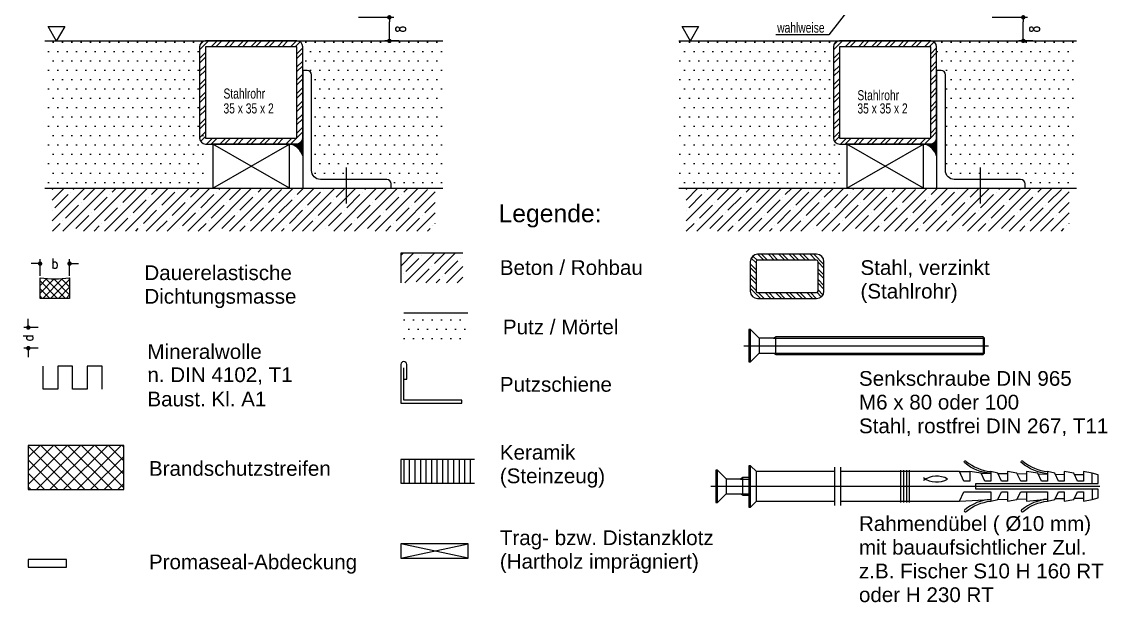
# Model space of a CAD drawing. Extents: x 13 to 197, y 21 to 259.
# Drawn here: x 12.9 to 197.1, y 20.8 to 119.3 of the extents above; entities that cross this region are included whole.
import ezdxf

# ---------------------------------------------------------------- set-up
doc = ezdxf.new("R2010")
doc.units = 0
doc.header["$LTSCALE"] = 6
doc.linetypes.add('AUSGEZOGEN', pattern=[0])
doc.linetypes.add('CENTER', pattern=[50.8, 31.75, -6.35, 6.35, -6.35])
doc.layers.get('0').update_dxf_attribs({"color": 4, "linetype": 'CONTINUOUS'})
doc.layers.get('Defpoints').update_dxf_attribs({"linetype": 'CONTINUOUS'})
for name, color, linetype in [('00TXT', 7, 'AUSGEZOGEN'), ('01TXT', 7, 'CONTINUOUS'), ('CENT_25', 2, 'CENTER'), ('CONST18', 3, 'AUSGEZOGEN'), ('CONST25', 2, 'CONTINUOUS'), ('CONST35', 7, 'CONTINUOUS'), ('DICHT_PAR', 3, 'CONTINUOUS'), ('LLMASSE', 7, 'AUSGEZOGEN'), ('TEXT', 7, 'CONTINUOUS')]:
    doc.layers.add(name, color=color, linetype=linetype)
doc.styles.add('SIM80S00', font='simplex.shx', dxfattribs={"width": 0.8})
doc.styles.add('SWISS', font='swiss.ttf')
doc.styles.add('SWISSCL', font='swisscl.ttf')
doc.styles.add('SWISSL', font='swissl.ttf')
doc.dimstyles.new('BEM_DOC_2', dxfattribs={"dimscale": 0.5, "dimtxt": 3.4, "dimasz": 1.5, "dimexe": 1.5, "dimexo": 0.6, "dimgap": 1.5, "dimtad": 0, "dimlfac": 2, "dimdsep": 46, "dimtxsty": 'SIM80S00', "dimblk": 'PUNKT', "dimcen": 0, "dimclrd": 3, "dimclre": 3, "dimclrt": 3, "dimadec": 0, "dimazin": 0, "dimtfac": 0.7, "dimtofl": 0, "dimtmove": 2, "dimatfit": 3, "dimldrblk": 'PUNKT', "dimfxl": 1, "dimtolj": 1, "dimarcsym": 0})

# ---------------------------------------------------------------- blocks, each defined once
blk = doc.blocks.new('*X19')
for p, q in [((68.78, 68.4), (70.5, 68.4)), ((69, 68.3), (70.5, 68.3)), ((69.18, 68.2), (70.5, 68.2)), ((69.5, 68.5), (70.5, 68.5)), ((69.9, 68.6), (70.5, 68.6)), ((70.05, 68.7), (70.5, 68.7)), ((70.2, 68.8), (70.5, 68.8)), ((70.27, 68.9), (70.5, 68.9)), ((70.33, 69), (70.5, 69)), ((70.4, 69.1), (70.5, 69.1)), ((70.42, 69.2), (70.5, 69.2)), ((70.45, 69.3), (70.5, 69.3)), ((70.48, 69.4), (70.5, 69.4)), ((69.33, 68.1), (70.5, 68.1)), ((69.47, 68), (70.5, 68)), ((69.59, 67.9), (70.5, 67.9)), ((69.7, 67.8), (70.5, 67.8)), ((69.8, 67.7), (70.5, 67.7)), ((69.89, 67.6), (70.5, 67.6)), ((69.97, 67.5), (70.5, 67.5)), ((70.05, 67.4), (70.5, 67.4)), ((70.12, 67.3), (70.5, 67.3)), ((70.19, 67.2), (70.5, 67.2)), ((70.24, 67.1), (70.5, 67.1)), ((70.3, 67), (70.5, 67)), ((70.35, 66.9), (70.5, 66.9)), ((70.39, 66.8), (70.5, 66.8)), ((70.43, 66.7), (70.5, 66.7)), ((70.47, 66.6), (70.5, 66.6))]:
    blk.add_line(p, q)
blk = doc.blocks.new('*X20')
for p, q in [((18.1, 92.35), (23.63, 97.88)), ((18.1, 95.88), (20.1, 97.88)), ((18.1, 97.65), (18.33, 97.88)), ((19.89, 90.6), (27.17, 97.88)), ((21.66, 97.67), (21.86, 97.88)), ((23.42, 90.6), (30.7, 97.88)), ((23.42, 95.9), (25.4, 97.88)), ((26.96, 90.6), (34.24, 97.88)), ((28.28, 97.23), (28.93, 97.88)), ((30.05, 95.46), (32.26, 97.67)), ((30.5, 90.6), (37.77, 97.88)), ((34.03, 90.6), (41.31, 97.88)), ((34.91, 96.79), (36.01, 97.88)), ((37.57, 90.6), (44.84, 97.88)), ((39.33, 97.67), (39.33, 97.67)), ((41.1, 90.6), (48.38, 97.88)), ((41.54, 96.34), (43.08, 97.88)), ((44.64, 90.6), (51.91, 97.88)), ((46.4, 97.67), (46.61, 97.88)), ((48.17, 90.6), (55.45, 97.88)), ((48.17, 95.9), (50.15, 97.88)), ((51.71, 90.6), (58.99, 97.88)), ((53.03, 97.23), (53.68, 97.88)), ((54.8, 95.46), (57.01, 97.67)), ((55.24, 90.6), (62.52, 97.88)), ((58.78, 90.6), (66.06, 97.88)), ((59.66, 96.79), (60.75, 97.88)), ((62.32, 90.6), (69.59, 97.88)), ((64.08, 97.67), (64.08, 97.67)), ((65.85, 90.6), (73.13, 97.88)), ((66.29, 96.34), (67.82, 97.88)), ((69.39, 90.6), (76.66, 97.88)), ((71.15, 97.67), (71.36, 97.88)), ((72.92, 90.6), (80.2, 97.88)), ((72.92, 95.9), (74.9, 97.88)), ((77.78, 97.23), (78.43, 97.88)), ((79.55, 95.46), (81.76, 97.67)), ((18.56, 94.58), (20.77, 96.79)), ((21.21, 97.23), (21.21, 97.23)), ((25.19, 94.13), (27.4, 96.34)), ((27.84, 96.79), (27.84, 96.79)), ((31.82, 93.69), (34.03, 95.9)), ((34.47, 96.34), (34.47, 96.34)), ((36.68, 95.02), (38.89, 97.23)), ((41.1, 95.9), (41.1, 95.9)), ((43.31, 94.58), (45.52, 96.79)), ((45.96, 97.23), (45.96, 97.23)), ((49.94, 94.13), (52.15, 96.34)), ((52.59, 96.79), (52.59, 96.79)), ((56.57, 93.69), (58.78, 95.9)), ((59.22, 96.34), (59.22, 96.34)), ((61.43, 95.02), (63.64, 97.23)), ((65.85, 95.9), (65.85, 95.9)), ((68.06, 94.58), (70.27, 96.79)), ((70.71, 97.23), (70.71, 97.23)), ((74.69, 94.13), (76.9, 96.34)), ((76.46, 90.6), (83.1, 97.24)), ((77.34, 96.79), (77.34, 96.79)), ((18.12, 94.13), (18.12, 94.13)), ((20.33, 92.81), (22.54, 95.02)), ((22.98, 95.46), (22.98, 95.46)), ((26.96, 92.37), (29.17, 94.58)), ((29.61, 95.02), (29.61, 95.02)), ((33.59, 91.92), (35.8, 94.13)), ((36.24, 94.58), (36.24, 94.58)), ((38.45, 93.25), (40.66, 95.46)), ((42.87, 94.13), (42.87, 94.13)), ((45.08, 92.81), (47.29, 95.02)), ((47.73, 95.46), (47.73, 95.46)), ((51.71, 92.37), (53.92, 94.58)), ((54.36, 95.02), (54.36, 95.02)), ((58.34, 91.92), (60.55, 94.13)), ((60.99, 94.58), (60.99, 94.58)), ((63.2, 93.25), (65.41, 95.46)), ((67.62, 94.13), (67.62, 94.13)), ((69.83, 92.81), (72.04, 95.02)), ((72.48, 95.46), (72.48, 95.46)), ((76.46, 92.37), (78.67, 94.58)), ((79.11, 95.02), (79.11, 95.02)), ((81.32, 93.69), (83.1, 95.47)), ((19.89, 92.37), (19.89, 92.37)), ((22.1, 91.04), (24.31, 93.25)), ((24.75, 93.69), (24.75, 93.69)), ((28.73, 90.6), (30.94, 92.81)), ((31.38, 93.25), (31.38, 93.25)), ((35.8, 90.6), (37.57, 92.37)), ((38.01, 92.81), (38.01, 92.81)), ((40.22, 91.48), (42.43, 93.69)), ((44.64, 92.37), (44.64, 92.37)), ((46.85, 91.04), (49.06, 93.25)), ((49.5, 93.69), (49.5, 93.69)), ((53.48, 90.6), (55.68, 92.81)), ((56.13, 93.25), (56.13, 93.25)), ((60.55, 90.6), (62.31, 92.37)), ((62.76, 92.81), (62.76, 92.81)), ((64.97, 91.48), (67.18, 93.69)), ((69.38, 92.37), (69.38, 92.37)), ((71.59, 91.04), (73.8, 93.25)), ((74.25, 93.69), (74.25, 93.69)), ((78.23, 90.6), (80.43, 92.81)), ((79.99, 90.6), (83.1, 93.71)), ((80.88, 93.25), (80.88, 93.25)), ((18.12, 90.6), (19.45, 91.92)), ((25.19, 90.6), (26.07, 91.48)), ((26.52, 91.92), (26.52, 91.92)), ((32.26, 90.6), (32.7, 91.04)), ((33.15, 91.48), (33.15, 91.48)), ((39.77, 91.04), (39.77, 91.04)), ((42.87, 90.6), (44.19, 91.92)), ((49.94, 90.6), (50.82, 91.48)), ((51.27, 91.92), (51.27, 91.92)), ((57.01, 90.6), (57.45, 91.04)), ((57.89, 91.48), (57.89, 91.48)), ((64.52, 91.04), (64.52, 91.04)), ((67.62, 90.6), (68.94, 91.92)), ((74.69, 90.6), (75.57, 91.48)), ((76.01, 91.92), (76.01, 91.92)), ((81.76, 90.6), (82.2, 91.04)), ((82.64, 91.48), (82.64, 91.48)), ((83.09, 91.92), (83.1, 91.94))]:
    blk.add_line(p, q)
blk = doc.blocks.new('PUNKT')
at = {"color": 0, "linetype": 'CONTINUOUS'}
blk.add_line((-0.5, 0), (-1, 0), dxfattribs=at)
at = {"color": 0, "linetype": 'CONTINUOUS', "const_width": 0.5}
blk.add_lwpolyline([(-0.25, 0, 1), (0.25, 0, 1)], format="xyb", close=True, dxfattribs=at)
blk = doc.blocks.new('*D32')
at = {"layer": 'Defpoints', "color": 0, "transparency": 16777216}
for p in [(177.32, 120.08), (182.87, 120.08), (184.77, 116.08)]:
    blk.add_point(p, dxfattribs=at)
at = {"layer": 'LLMASSE', "color": 3, "lineweight": -2, "transparency": 16777216}
for p, q in [((177.62, 120.08), (183.62, 120.08)), ((182.87, 116.83), (182.87, 119.33)), ((184.47, 116.08), (182.12, 116.08))]:
    blk.add_line(p, q, dxfattribs=at)
at = {"layer": 'LLMASSE', "color": 3, "lineweight": -2, "transparency": 16777216, "xscale": 0.75, "yscale": 0.75, "zscale": 0.75}
for p, rotation in [((182.87, 120.08), 90), ((182.87, 116.08), 270)]:
    blk.add_blockref('PUNKT', p, dxfattribs=dict(at, rotation=rotation))
at = {"layer": 'LLMASSE', "color": 3, "transparency": 16777216, "insert": (184.77, 118.07), "char_height": 1.7, "attachment_point": 5, "rotation": 90, "style": 'SIM80S00'}
blk.add_mtext('\\A1;8', dxfattribs=at)
blk = doc.blocks.new('*D33')
at = {"layer": 'Defpoints', "color": 0, "transparency": 16777216}
for p in [(69.75, 120.08), (75.3, 120.08), (77.2, 116.08)]:
    blk.add_point(p, dxfattribs=at)
at = {"layer": 'LLMASSE', "color": 3, "lineweight": -2, "transparency": 16777216}
for p, q in [((70.05, 120.08), (76.05, 120.08)), ((75.3, 116.83), (75.3, 119.33)), ((76.9, 116.08), (74.55, 116.08))]:
    blk.add_line(p, q, dxfattribs=at)
at = {"layer": 'LLMASSE', "color": 3, "lineweight": -2, "transparency": 16777216, "xscale": 0.75, "yscale": 0.75, "zscale": 0.75}
for p, rotation in [((75.3, 120.08), 90), ((75.3, 116.08), 270)]:
    blk.add_blockref('PUNKT', p, dxfattribs=dict(at, rotation=rotation))
at = {"layer": 'LLMASSE', "color": 3, "transparency": 16777216, "insert": (77.2, 118.07), "char_height": 1.7, "attachment_point": 5, "rotation": 90, "style": 'SIM80S00'}
blk.add_mtext('\\A1;8', dxfattribs=at)
blk = doc.blocks.new('B-LL199021')
at = {"layer": 'DICHT_PAR'}
blk.add_lwpolyline([(0, 0), (32.5, 0), (32.5, 15), (0, 15)], close=True, dxfattribs=at)
blk = doc.blocks.new('*D47')
at = {"layer": 'Defpoints', "color": 0, "transparency": 16777216}
for p in [(21.03, 78.29), (16.03, 75.89), (21.03, 75.89)]:
    blk.add_point(p, dxfattribs=at)
at = {"layer": 'LLMASSE', "color": 3, "lineweight": -2, "transparency": 16777216}
for p, q in [((15.28, 78.29), (14.53, 78.29)), ((16.03, 76.19), (16.03, 79.04)), ((21.03, 76.19), (21.03, 79.04)), ((21.78, 78.29), (22.53, 78.29))]:
    blk.add_line(p, q, dxfattribs=at)
at = {"layer": 'LLMASSE', "color": 3, "lineweight": -2, "transparency": 16777216, "xscale": 0.75, "yscale": 0.75, "zscale": 0.75}
blk.add_blockref('PUNKT', (16.03, 78.29), dxfattribs=at)
at = {"layer": 'LLMASSE', "color": 3, "lineweight": -2, "transparency": 16777216, "xscale": 0.75, "yscale": 0.75, "zscale": 0.75, "rotation": 180}
blk.add_blockref('PUNKT', (21.03, 78.29), dxfattribs=at)
at = {"layer": 'LLMASSE', "color": 3, "transparency": 16777216, "insert": (18.53, 78.29), "char_height": 1.7, "attachment_point": 5, "style": 'SIM80S00'}
blk.add_mtext('\\A1;b', dxfattribs=at)
blk = doc.blocks.new('*D48')
at = {"layer": 'Defpoints', "color": 0, "transparency": 16777216}
for p in [(16.03, 67.44), (14.03, 63.94), (16.03, 63.94)]:
    blk.add_point(p, dxfattribs=at)
at = {"layer": 'LLMASSE', "color": 3, "lineweight": -2, "transparency": 16777216}
for p, q in [((14.03, 68.19), (14.03, 68.94)), ((15.73, 67.44), (13.28, 67.44)), ((15.73, 63.94), (13.28, 63.94)), ((14.03, 63.19), (14.03, 62.44))]:
    blk.add_line(p, q, dxfattribs=at)
at = {"layer": 'LLMASSE', "color": 3, "lineweight": -2, "transparency": 16777216, "xscale": 0.75, "yscale": 0.75, "zscale": 0.75}
for p, rotation in [((14.03, 67.44), 270), ((14.03, 63.94), 90)]:
    blk.add_blockref('PUNKT', p, dxfattribs=dict(at, rotation=rotation))
at = {"layer": 'LLMASSE', "color": 3, "transparency": 16777216, "insert": (14.03, 65.69), "char_height": 1.7, "attachment_point": 5, "rotation": 90, "style": 'SIM80S00'}
blk.add_mtext('\\A1;d', dxfattribs=at)
blk = doc.blocks.new('*X23')
for p, q in [((14, 32.38), (20.62, 39)), ((14, 34.68), (18.32, 39)), ((14, 36.98), (16.02, 39)), ((21.36, 31.5), (14, 38.86)), ((15.41, 31.5), (22.91, 39)), ((23.65, 31.5), (16.15, 39)), ((17.71, 31.5), (25.21, 39)), ((25.95, 31.5), (18.45, 39)), ((20.01, 31.5), (27.51, 39)), ((28.25, 31.5), (20.75, 39)), ((22.31, 31.5), (29.81, 39)), ((30.25, 31.8), (23.05, 39)), ((30.25, 34.1), (25.35, 39)), ((30.25, 36.39), (27.64, 39)), ((30.25, 38.69), (29.94, 39)), ((24.61, 31.5), (30.25, 37.14)), ((19.06, 31.5), (14, 36.56)), ((16.76, 31.5), (14, 34.26)), ((26.9, 31.5), (30.25, 34.85)), ((14.46, 31.5), (14, 31.96)), ((29.2, 31.5), (30.25, 32.55))]:
    blk.add_line(p, q)
blk = doc.blocks.new('*X22')
for p, q in [((51.26, 109.6), (51.66, 110)), ((51.45, 101.83), (58.2, 108.58)), ((58.2, 100.9), (51.51, 107.59)), ((51.54, 107.22), (54.32, 110)), ((51.62, 104.65), (56.97, 110)), ((58.2, 103.55), (51.75, 110)), ((58.2, 106.2), (54.4, 110)), ((58.2, 108.85), (57.05, 110)), ((56.45, 100), (51.62, 104.83)), ((52.27, 100), (58.2, 105.93)), ((54.92, 100), (58.2, 103.28)), ((53.8, 100), (51.5, 102.3)), ((57.57, 100), (58.2, 100.63))]:
    blk.add_line(p, q)
blk = doc.blocks.new('B-LL199035')
at = {"layer": 'DICHT_PAR'}
blk.add_lwpolyline([(0, 2.6), (0, 0), (13, 0), (13, 2.6)], close=True, dxfattribs=at)
blk = doc.blocks.new('*X16')
for p, q in [((21.49, 197.12), (23.22, 198.85)), ((21.49, 196.49), (22.49, 197.49)), ((22.84, 197.85), (23.84, 198.85)), ((23.98, 197.85), (24.98, 198.85)), ((24.61, 197.85), (25.61, 198.85)), ((25.75, 197.85), (26.75, 198.85)), ((26.38, 197.85), (27.38, 198.85)), ((27.52, 197.85), (28.35, 198.69)), ((27.97, 197.68), (28.69, 198.4)), ((27.99, 196.55), (28.99, 197.55)), ((21.49, 195.35), (22.49, 196.35)), ((21.49, 194.73), (22.49, 195.73)), ((27.99, 195.92), (28.99, 196.92)), ((27.99, 194.78), (28.99, 195.78)), ((21.49, 193.58), (22.49, 194.58)), ((21.49, 192.96), (22.49, 193.96)), ((27.99, 194.16), (28.99, 195.16)), ((27.99, 193.01), (28.99, 194.01)), ((21.49, 191.82), (22.49, 192.82)), ((21.49, 191.19), (22.49, 192.19)), ((27.99, 192.39), (28.99, 193.39)), ((27.99, 191.24), (28.99, 192.24)), ((27.99, 190.62), (28.99, 191.62)), ((21.49, 190.05), (22.49, 191.05)), ((21.49, 189.42), (22.49, 190.42)), ((27.99, 189.48), (28.99, 190.48)), ((27.99, 188.85), (28.99, 189.85)), ((21.49, 188.28), (22.49, 189.28)), ((21.49, 187.66), (22.49, 188.66)), ((27.25, 186.35), (28.99, 188.08)), ((27.99, 187.71), (28.99, 188.71)), ((21.77, 186.8), (22.5, 187.52)), ((22.11, 186.52), (22.95, 187.35)), ((23.09, 186.35), (24.09, 187.35)), ((23.72, 186.35), (24.72, 187.35)), ((24.86, 186.35), (25.86, 187.35)), ((25.48, 186.35), (26.48, 187.35)), ((26.63, 186.35), (27.63, 187.35))]:
    blk.add_line(p, q)
blk = doc.blocks.new('*X15')
for p, q in [((147.4, 153.75), (151.4, 153.75)), ((147.4, 152.8125), (151.4, 152.8125)), ((147.4, 151.875), (151.4, 151.875)), ((147.4, 150.9375), (151.4, 150.9375)), ((147.4, 150), (151.4, 150)), ((147.4, 149.0625), (151.4, 149.0625)), ((147.4, 148.125), (151.4, 148.125)), ((147.4, 147.1875), (151.4, 147.1875)), ((147.4, 146.25), (151.4, 146.25)), ((147.4, 145.3125), (151.4, 145.3125)), ((147.4, 144.375), (151.4, 144.375)), ((147.4, 143.4375), (151.4, 143.4375)), ((147.4, 142.5), (151.4, 142.5))]:
    blk.add_line(p, q)
blk = doc.blocks.new('*X17')
for p, q in [((13.98, 91.76), (16.72, 94.5)), ((13.98, 93.53), (14.95, 94.5)), ((18.12, 94.13), (18.12, 94.13)), ((13.98, 88.23), (18.98, 93.23)), ((15.47, 91.48), (17.68, 93.69)), ((13.98, 89.99), (14.58, 90.6)), ((15.03, 91.04), (15.03, 91.04)), ((17.24, 89.71), (18.98, 91.46)), ((13.98, 84.69), (18.98, 89.69)), ((14.14, 86.62), (16.35, 88.83)), ((16.79, 89.27), (16.79, 89.27)), ((15.91, 84.85), (18.12, 87.06)), ((18.56, 87.5), (18.56, 87.5)), ((16.82, 84), (18.98, 86.16)), ((15.47, 84.41), (15.47, 84.41)), ((18.59, 84), (18.98, 84.39))]:
    blk.add_line(p, q)

msp = doc.modelspace()

# ---------------------------------------------------------------- hatches: boundary and pattern name
at = {"layer": 'CONST35'}
h = msp.add_hatch(dxfattribs=at)
h.set_pattern_fill('DOTS', color=256, style=0)
h.paths.add_polyline_path([(43.1, 115.0824, -0.39130683), (44.0212, 116.0793), (16.85, 116.0793), (16.85, 91.0793), (44.1, 91.0793), (44.1, 101.0824, -0.41421356), (43.1, 102.0824)])
h = msp.add_hatch(dxfattribs=at)
h.set_pattern_fill('STEEL', color=256, scale=0.5, style=0)
h.set_pattern_definition([(45, (0.1386, -31.6676), (-1.122532, 1.122532), []), (45, (0.1386, -30.8739), (-1.122532, 1.122532), [])])
h.paths.add_polyline_path([(59.6, 99.5824), (59.6, 115.0824), (44.1, 115.0824), (44.1, 99.5824)], flags=16)
edge = h.paths.add_edge_path()
edge.add_arc((59.6, 99.5824), 1, 270, 360)
edge.add_line((60.6, 99.5824), (60.6, 115.0824))
edge.add_arc((59.6, 115.0824), 1, 0, 90)
edge.add_line((59.6, 116.0824), (44.1, 116.0824))
edge.add_arc((44.1, 115.0824), 1, 90, 180)
edge.add_line((43.1, 115.0824), (43.1, 99.5824))
edge.add_arc((44.1, 99.5824), 1, 180, 270)
edge.add_line((44.1, 98.5824), (59.6, 98.5824))
h = msp.add_hatch(dxfattribs=at)
h.set_pattern_fill('DOTS', color=256, style=0)
h.paths.add_polyline_path([(84.35, 116.0793), (59.6788, 116.0793, -0.39130683), (60.6, 115.0824), (60.6, 111.0824), (61.35, 111.0824, -0.41421356), (62.1, 110.3324), (62.1, 94.0824, 0.41421356), (63.6, 92.5824), (74.85, 92.5824, -0.41421356), (75.6, 91.8324), (75.6, 91.0793), (84.35, 91.0793)])
h = msp.add_hatch(dxfattribs=at)
h.set_pattern_fill('DOTS', color=256, style=0)
h.paths.add_polyline_path([(150.6745, 115.0824, -0.39130683), (151.5957, 116.0793), (124.4245, 116.0793), (124.4245, 91.0793), (151.6745, 91.0793), (151.6745, 101.0824, -0.41421356), (150.6745, 102.0824)])
h = msp.add_hatch(dxfattribs=at)
h.set_pattern_fill('STEEL', color=256, scale=0.5, style=0)
h.set_pattern_definition([(45, (107.713, -31.6707), (-1.122532, 1.122532), []), (45, (107.713, -30.877), (-1.122532, 1.122532), [])])
h.paths.add_polyline_path([(167.1745, 99.5793), (167.1745, 115.0793), (151.6745, 115.0793), (151.6745, 99.5793)], flags=16)
edge = h.paths.add_edge_path()
edge.add_arc((167.1745, 99.5793), 1, 270, 360)
edge.add_line((168.1745, 99.5793), (168.1745, 115.0793))
edge.add_arc((167.1745, 115.0793), 1, 0, 90)
edge.add_line((167.1745, 116.0793), (151.6745, 116.0793))
edge.add_arc((151.6745, 115.0793), 1, 90, 180)
edge.add_line((150.6745, 115.0793), (150.6745, 99.5793))
edge.add_arc((151.6745, 99.5793), 1, 180, 270)
edge.add_line((151.6745, 98.5793), (167.1745, 98.5793))
h = msp.add_hatch(dxfattribs=at)
h.set_pattern_fill('DOTS', color=256, style=0)
h.paths.add_polyline_path([(191.9245, 116.0793), (167.2532, 116.0793, -0.39130683), (168.1745, 115.0824), (168.1745, 111.0824), (168.9245, 111.0824, -0.41421356), (169.6745, 110.3324), (169.6745, 94.0824, 0.41421356), (171.1745, 92.5824), (182.4245, 92.5824, -0.41421356), (183.1745, 91.8324), (183.1745, 91.0793), (191.9245, 91.0793)])
h = msp.add_hatch(dxfattribs=at)
h.set_pattern_fill('DOTS', color=256, style=0)
h.set_pattern_definition([(0, (0, 8.4497), (0.79375, 1.5875), [0, -1.5875])])
h.paths.add_polyline_path([(88.6156, 69.8937), (77.7656, 69.8937), (77.7656, 64.9449), (88.6156, 64.9449)])

# ---------------------------------------------------------------- linework, layer by layer
at = {"layer": '00TXT', "color": 3}
msp.add_lwpolyline([(153.9041, 122.2475), (149.9041, 117.1244), (140.8987, 117.1244)], dxfattribs=at)
at = {"layer": 'CENT_25'}
msp.add_line((135.4422, 64.3662), (176.9922, 64.3662), dxfattribs=at)
for points in [[(67.975, 94.5824), (67.975, 88.5024)], [(175.5495, 94.5824), (175.5495, 88.5024)], [(150.8422, 43.7412), (150.8422, 37.2412)], [(151.8422, 43.7412), (151.8422, 37.2412)], [(195.8422, 40.4912), (129.8422, 40.4912)]]:
    msp.add_lwpolyline(points, dxfattribs=at)
at = {"layer": 'CONST18'}
for p, q in [((134.8922, 41.7412), (136.2922, 41.7412)), ((134.8922, 39.2412), (136.2922, 39.2412))]:
    msp.add_line(p, q, dxfattribs=at)
for points in [[(60.6, 96.5824), (60.6, 99.5824), (60.5, 99.1824), (60.3, 98.8824), (60, 98.6824), (59.6, 98.5824), (58.6, 98.5824)], [(168.1745, 96.5824), (168.1745, 99.5824), (168.0745, 99.1824), (167.8745, 98.8824), (167.5745, 98.6824), (167.1745, 98.5824), (166.1745, 98.5824)]]:
    msp.add_lwpolyline(points, dxfattribs=at)
msp.add_lwpolyline([(165.9422, 41.9851, 0.30155906), (170.0422, 41.7351, 0.30155906), (165.9422, 41.4851)], format="xyb", dxfattribs=at)
for centre in [(57.7292, 95.7116), (165.3036, 95.7116)]:
    msp.add_arc(centre, 3, 16.874494, 73.125506, dxfattribs=at)
at = {"layer": 'CONST25'}
for points in [[(18.8231, 116.039), (17.3875, 118.5255), (20.2121, 118.5255), (18.7765, 116.039)], [(126.3976, 116.039), (124.962, 118.5255), (127.7866, 118.5255), (126.351, 116.039)], [(176.0422, 65.8662), (176.0422, 62.8662)], [(130.9922, 37.7412), (130.9922, 43.2412)], [(150.8422, 42.9912), (137.5922, 42.9912), (136.5922, 43.9912), (136.2922, 43.9912), (136.2922, 36.9912), (136.5922, 36.9912), (137.5922, 37.9912), (150.8422, 37.9912)], [(136.5922, 36.9912), (136.5922, 43.9912)], [(137.5922, 37.9912), (137.5922, 42.9912)], [(183.4422, 39.5912), (186.9922, 39.5912), (186.9922, 37.9912), (188.2025, 38.2412), (188.8422, 39.5912), (189.8422, 39.5912), (189.8422, 37.9912), (191.4525, 38.2412), (192.0922, 39.5912), (193.0922, 39.5912), (193.0922, 37.9912), (194.5922, 38.2412), (195.5922, 38.5396), (195.5922, 39.9912), (174.8422, 39.9912), (174.8422, 40.9912), (195.5922, 40.9912), (195.5922, 42.4428), (194.5922, 42.7412), (193.0922, 42.9912), (193.0922, 41.3912), (192.0922, 41.3912), (191.4525, 42.7412), (189.8422, 42.9912), (189.8422, 41.3912), (188.8422, 41.3912), (188.2025, 42.7412), (186.9922, 42.9912), (186.9922, 41.3912), (185.9922, 41.3912), (185.3525, 42.7412), (183.4422, 42.9912), (183.4422, 41.3912), (182.4422, 41.3912), (181.8025, 42.7412), (180.1922, 42.9912), (180.1922, 41.3912), (179.1922, 41.3912), (178.5525, 42.7412), (177.3422, 42.9912), (177.3422, 41.3912), (176.3422, 41.3912), (175.7025, 42.7412), (173.7922, 42.9912), (173.7922, 41.3912), (172.7922, 41.3912), (172.034, 42.9912), (151.8422, 42.9912)], [(162.0922, 37.7412), (162.0922, 43.2412)], [(162.5922, 37.7412), (162.5922, 43.2412)], [(163.0922, 37.7412), (163.0922, 43.2412)], [(163.5922, 37.7412), (163.5922, 43.2412)], [(172.034, 42.9912), (173.7922, 42.9912)], [(175.7025, 42.7412), (177.3422, 42.7166)], [(178.5729, 42.6982), (180.1922, 42.6739)], [(181.8462, 42.649), (183.4422, 42.6251)], [(185.4216, 42.5954), (186.9922, 42.5718)], [(188.292, 42.5523), (189.8422, 42.5291)], [(191.5653, 42.5032), (193.0922, 42.4803)], [(194.5922, 40.9912), (194.5922, 42.7412)], [(132.4922, 39.2143), (132.4922, 41.7682)], [(135.2922, 38.9912), (135.2922, 41.9912)], [(151.8422, 37.9912), (172.034, 37.9912), (172.7922, 39.5912), (177.3422, 39.5912), (177.3422, 37.9912), (178.5525, 38.2412), (179.1922, 39.5912), (180.1922, 39.5912), (180.1922, 37.9912), (181.8025, 38.2412), (182.4422, 39.5912), (183.4422, 39.5912), (183.4422, 37.9912), (186.9541, 38.3391)], [(194.5922, 39.9912), (194.5922, 38.2412)], [(172.034, 37.9912), (177.3422, 38.2658)], [(178.5729, 38.2843), (180.1922, 38.3086)], [(181.8462, 38.3334), (183.4422, 38.3573)], [(188.292, 38.4301), (189.8422, 38.4533)], [(191.5653, 38.4792), (193.0922, 38.5021)]]:
    msp.add_lwpolyline(points, dxfattribs=at)
for points in [[(59.6, 98.5824, 0.41421356), (60.6, 99.5824), (60.6, 115.0824, 0.41421356), (59.6, 116.0824), (44.1, 116.0824, 0.41421356), (43.1, 115.0824), (43.1, 99.5824, 0.41421356), (44.1, 98.5824)], [(167.1745, 98.5793, 0.41421356), (168.1745, 99.5793), (168.1745, 115.0793, 0.41421356), (167.1745, 116.0793), (151.6745, 116.0793, 0.41421356), (150.6745, 115.0793), (150.6745, 99.5793, 0.41421356), (151.6745, 98.5793)]]:
    msp.add_lwpolyline(points, format="xyb", close=True, dxfattribs=at)
for points in [[(59.6, 99.5824), (59.6, 115.0824), (44.1, 115.0824), (44.1, 99.5824)], [(167.1745, 99.5793), (167.1745, 115.0793), (151.6745, 115.0793), (151.6745, 99.5793)]]:
    msp.add_lwpolyline(points, close=True, dxfattribs=at)
for points in [[(177.3422, 42.7166, -0.16322078), (172.9697, 44.4711, -1.32708046), (173.1922, 44.7412, 0.14601278), (177.3422, 42.9912)], [(186.9541, 42.6433, -0.14601278), (182.6197, 44.4711, -1.32708046), (182.8422, 44.7412, 0.14601278), (186.9922, 42.9912)], [(136.2922, 41.9912), (135.2922, 41.9912), (134.8922, 41.7412), (132.6165, 41.7412, -0.19891237), (132.4043, 41.8291), (130.9922, 43.2412), (130.6922, 43.2412), (130.6922, 37.7412), (130.9922, 37.7412), (132.4043, 39.1533, -0.19891237), (132.6165, 39.2412), (134.8922, 39.2412), (135.2922, 38.9912), (136.2922, 38.9912)], [(177.3422, 38.2658, 0.16322078), (172.9697, 36.5114, 1.32708046), (173.1922, 36.2412, -0.14601278), (177.3422, 37.9912)], [(186.9541, 38.3391, 0.14601278), (182.6197, 36.5114, 1.32708046), (182.8422, 36.2412, -0.14601278), (186.9922, 37.9912)]]:
    msp.add_lwpolyline(points, format="xyb", dxfattribs=at)
at = {"layer": 'CONST35'}
for p, q in [((140.4922, 65.6162), (176.2922, 65.6162)), ((140.4922, 63.1162), (176.2922, 63.1162))]:
    msp.add_line(p, q, dxfattribs=at)
for points in [[(16.85, 116.0793), (84.35, 116.0793)], [(124.4245, 116.0793), (191.9245, 116.0793)], [(58.35, 91.0793), (45.35, 98.5824)], [(45.35, 91.0793), (58.35, 98.5824)], [(152.9245, 91.0793), (165.9245, 98.5824)], [(165.9245, 91.0793), (152.9245, 98.5824)], [(16.85, 91.0793), (84.35, 91.0793)], [(124.4245, 91.0793), (191.9245, 91.0793)], [(87.7512, 80.0449), (77.25, 80.0449), (77.25, 75.0449)], [(88.6156, 69.8937), (77.7656, 69.8937)], [(136.5922, 61.6162), (136.5922, 67.1162)], [(138.0922, 63.0893), (138.0922, 65.6432)], [(140.8922, 62.8662), (140.8922, 65.8662)], [(26.5422, 57.013), (26.5422, 60.913), (24.0422, 60.913), (24.0422, 57.013), (21.5422, 57.013), (21.5422, 60.913), (19.0422, 60.913), (19.0422, 57.013), (16.5422, 57.013), (16.5422, 60.9177)], [(77.75, 58.6773), (78.25, 58.6773), (78.25, 61.2273)], [(89.75, 45.0273), (77.25, 45.0273), (77.25, 41.0273), (89.75, 41.0273)]]:
    msp.add_lwpolyline(points, dxfattribs=at)
for points in [[(60.6, 91.0824), (75.6, 91.0824), (75.6, 91.8324, 0.41421356), (74.85, 92.5824), (63.6, 92.5824, -0.41421356), (62.1, 94.0824), (62.1, 110.3324, 0.41421356), (61.35, 111.0824), (60.6, 111.0824)], [(168.1745, 91.0824), (183.1745, 91.0824), (183.1745, 91.8324, 0.41421356), (182.4245, 92.5824), (171.1745, 92.5824, -0.41421356), (169.6745, 94.0824), (169.6745, 110.3324, 0.41421356), (168.9245, 111.0824), (168.1745, 111.0824)], [(147.8, 79.8674), (137.8, 79.8674, 0.41421356), (136.55, 78.6174), (136.55, 73.6174, 0.41421356), (137.8, 72.3674), (147.8, 72.3674, 0.41421356), (149.05, 73.6174), (149.05, 78.6174, 0.41421356)], [(147.8, 78.8674), (137.8, 78.8674, 0.41421356), (137.55, 78.6174), (137.55, 73.6174, 0.41421356), (137.8, 73.3674), (147.8, 73.3674, 0.41421356), (148.05, 73.6174), (148.05, 78.6174, 0.41421356)], [(16.0266, 72.3946), (16.0266, 75.8946, 0.08392022), (21.0266, 75.8946), (21.0266, 72.3946)], [(176.2922, 65.6162), (176.0422, 65.8662), (140.8922, 65.8662), (140.4922, 65.6162), (138.2165, 65.6162, -0.19891237), (138.0043, 65.7041), (136.5922, 67.1162), (136.2922, 67.1162), (136.2922, 61.6162), (136.5922, 61.6162), (138.0043, 63.0283, -0.19891237), (138.2165, 63.1162), (140.4922, 63.1162), (140.8922, 62.8662), (176.0422, 62.8662), (176.2922, 63.1162)]]:
    msp.add_lwpolyline(points, format="xyb", close=True, dxfattribs=at)
for points in [[(45.35, 98.5824), (45.35, 91.0793), (58.35, 91.0793), (58.35, 98.5824)], [(152.9245, 98.5824), (152.9245, 91.0793), (165.9245, 91.0793), (165.9245, 98.5824)]]:
    msp.add_lwpolyline(points, close=True, dxfattribs=at)
msp.add_lwpolyline([(78.25, 61.1773, 1), (77.25, 61.1773), (77.25, 54.6273), (87.6, 54.6273), (87.6, 55.1273), (77.75, 55.1273), (77.75, 60.6273)], format="xyb", dxfattribs=at)
at = {"layer": 'CONST35', "linetype": 'Continuous'}
msp.add_lwpolyline([(88.6988, 28.3273), (88.6988, 30.7473), (77.25, 30.7473), (77.25, 28.3273)], close=True, dxfattribs=at)
for points in [[(77.25, 28.3273), (88.6988, 30.7473)], [(88.6988, 28.3273), (77.25, 30.7473)]]:
    msp.add_lwpolyline(points, dxfattribs=at)

# ---------------------------------------------------------------- block references
at = {"xscale": 0.5, "yscale": 0.5, "zscale": 0.5}
msp.add_blockref('B-LL199021', (14, 39.9497), dxfattribs=at)
at = {"xscale": 0.5, "yscale": 0.5, "zscale": 0.5, "rotation": 180}
msp.add_blockref('B-LL199035', (20.5, 28.1049), dxfattribs=at)
at = {"layer": 'CONST18'}
for p in [(-9.8973, 30.0977), (97.6745, 30.0824)]:
    msp.add_blockref('*X19', p, dxfattribs=at)
at = {"layer": 'CONST35'}
for name, p in [('*X20', (0, -6.7976)), ('*X20', (107.5745, -6.7976)), ('*X23', (0, 8.4497))]:
    msp.add_blockref(name, p, dxfattribs=at)
at = {"layer": 'CONST35', "xscale": -1, "rotation": 270}
msp.add_blockref('*X17', (-6.75, 61.0649), dxfattribs=at)
at = {"layer": 'CONST35'}
for name, p, rotation in [('*X16', (335.4, 50.8824), 90), ('*X15', (-64.75, 192.4273), 270)]:
    msp.add_blockref(name, p, dxfattribs=dict(at, rotation=rotation))
at = {"layer": 'CONST35', "xscale": 0.5, "yscale": 0.5, "zscale": 0.5, "rotation": 270}
msp.add_blockref('*X22', (-33.9734, 101.4946), dxfattribs=at)

# ---------------------------------------------------------------- texts
at = {"layer": '01TXT', "color": 1}
for s, height, style, p in [('wahlweise', 1.7, 'SWISSCL', (141.115, 117.4781)), ('Dauerelastische', 2.5, 'SWISSL', (33.7266, 75.4946)), ('Beton / Rohbau', 2.5, 'SWISSL', (94.05, 76.3674)), ('Stahl, verzinkt ', 2.5, 'SWISSL', (155.25, 76.3674)), ('Dichtungsmasse', 2.5, 'SWISSL', (33.7266, 71.4946)), ('(Stahlrohr)', 2.5, 'SWISSL', (155.25, 72.3674)), ('Putz / Mörtel', 2.5, 'SWISSL', (94.5656, 66.2937)), ('Mineralwolle', 2.5, 'SWISSL', (34.2422, 62.113)), ('n. DIN 4102, T1', 2.5, 'SWISSL', (34.2422, 58.188)), ('Putzschiene', 2.5, 'SWISSL', (94.05, 56.5497)), ('Senkschraube DIN 965', 2.5, 'SWISSL', (154.9922, 57.5601)), ('Baust. Kl. A1', 2.5, 'SWISSL', (34.2422, 54.063)), ('M6 x 80 oder 100', 2.5, 'SWISSL', (154.9922, 53.5351)), ('Stahl, rostfrei DIN 267, T11', 2.5, 'SWISSL', (154.9922, 49.5101)), ('Keramik', 2.5, 'SWISSL', (94.05, 45.0273)), ('Brandschutzstreifen', 2.5, 'SWISSL', (34.5, 42.2841)), ('(Steinzeug)', 2.5, 'SWISSL', (94.05, 41.0273)), ('Rahmendübel ( %%c10 mm)', 2.5, 'SWISSL', (154.9922, 32.9351)), ('Trag- bzw. Distanzklotz ', 2.5, 'SWISSL', (94.05, 30.5273)), ('mit bauaufsichtlicher Zul.', 2.5, 'SWISSL', (154.9922, 28.9101)), ('Promaseal-Abdeckung', 2.5, 'SWISSL', (34.5, 26.4273)), ('(Hartholz imprägniert)', 2.5, 'SWISSL', (94.05, 26.5273)), ('z.B. Fischer S10 H 160 RT', 2.5, 'SWISSL', (154.9922, 24.8851)), ('oder H 230 RT', 2.5, 'SWISSL', (154.9922, 20.8601))]:
    msp.add_text(s, height=height, dxfattribs=dict(at, style=style)).set_placement(p)
at = {"layer": '01TXT', "color": 40, "style": 'SWISS'}
msp.add_text('Legende:', height=3, dxfattribs=at).set_placement((93.8289, 85.3225))
at = {"layer": 'TEXT', "color": 1, "linetype": 'Continuous', "style": 'SWISSCL'}
for s, p in [('Stahlrohr ', (47.1533, 106.2955)), ('Stahlrohr ', (154.7278, 106.0159)), ('35 x 35 x 2 ', (47.1533, 103.7768)), ('35 x 35 x 2 ', (154.7278, 103.7737))]:
    msp.add_text(s, height=1.7, dxfattribs=at).set_placement(p)

# ---------------------------------------------------------------- dimensions: what is measured, and where the dimension line sits
at = {"layer": 'LLMASSE', "color": 3}
for base, p1, p2, picture, middle in [((75.3001, 120.0793), (77.2001, 116.0793), (69.7501, 120.0793), '*D33', (77.2001, 118.069)), ((182.8745, 120.0793), (184.7745, 116.0793), (177.3245, 120.0793), '*D32', (184.7745, 118.069))]:
    dim = msp.add_linear_dim(base=base, p1=p1, p2=p2, angle=90, text='8', dimstyle='BEM_DOC_2', dxfattribs=at)
    dim.commit()
    dim.dimension.update_dxf_attribs({"geometry": picture, "text_midpoint": middle, "dimtype": 160})
dim = msp.add_linear_dim(base=(21.0266, 78.2946), p1=(16.0266, 75.8946), p2=(21.0266, 75.8946), text='b', dimstyle='BEM_DOC_2', override={"dimtix": 1}, dxfattribs=at)
dim.commit()
dim.dimension.update_dxf_attribs({"geometry": '*D47', "text_midpoint": (18.5266, 78.2946)})
dim = msp.add_linear_dim(base=(14.0266, 63.9448), p1=(16.0266, 67.4448), p2=(16.0266, 63.9448), angle=90, text='d', dimstyle='BEM_DOC_2', override={"dimtix": 1}, dxfattribs=at)
dim.commit()
dim.dimension.update_dxf_attribs({"geometry": '*D48', "text_midpoint": (14.0266, 65.6948)})

doc.saveas('drawing.dxf')
